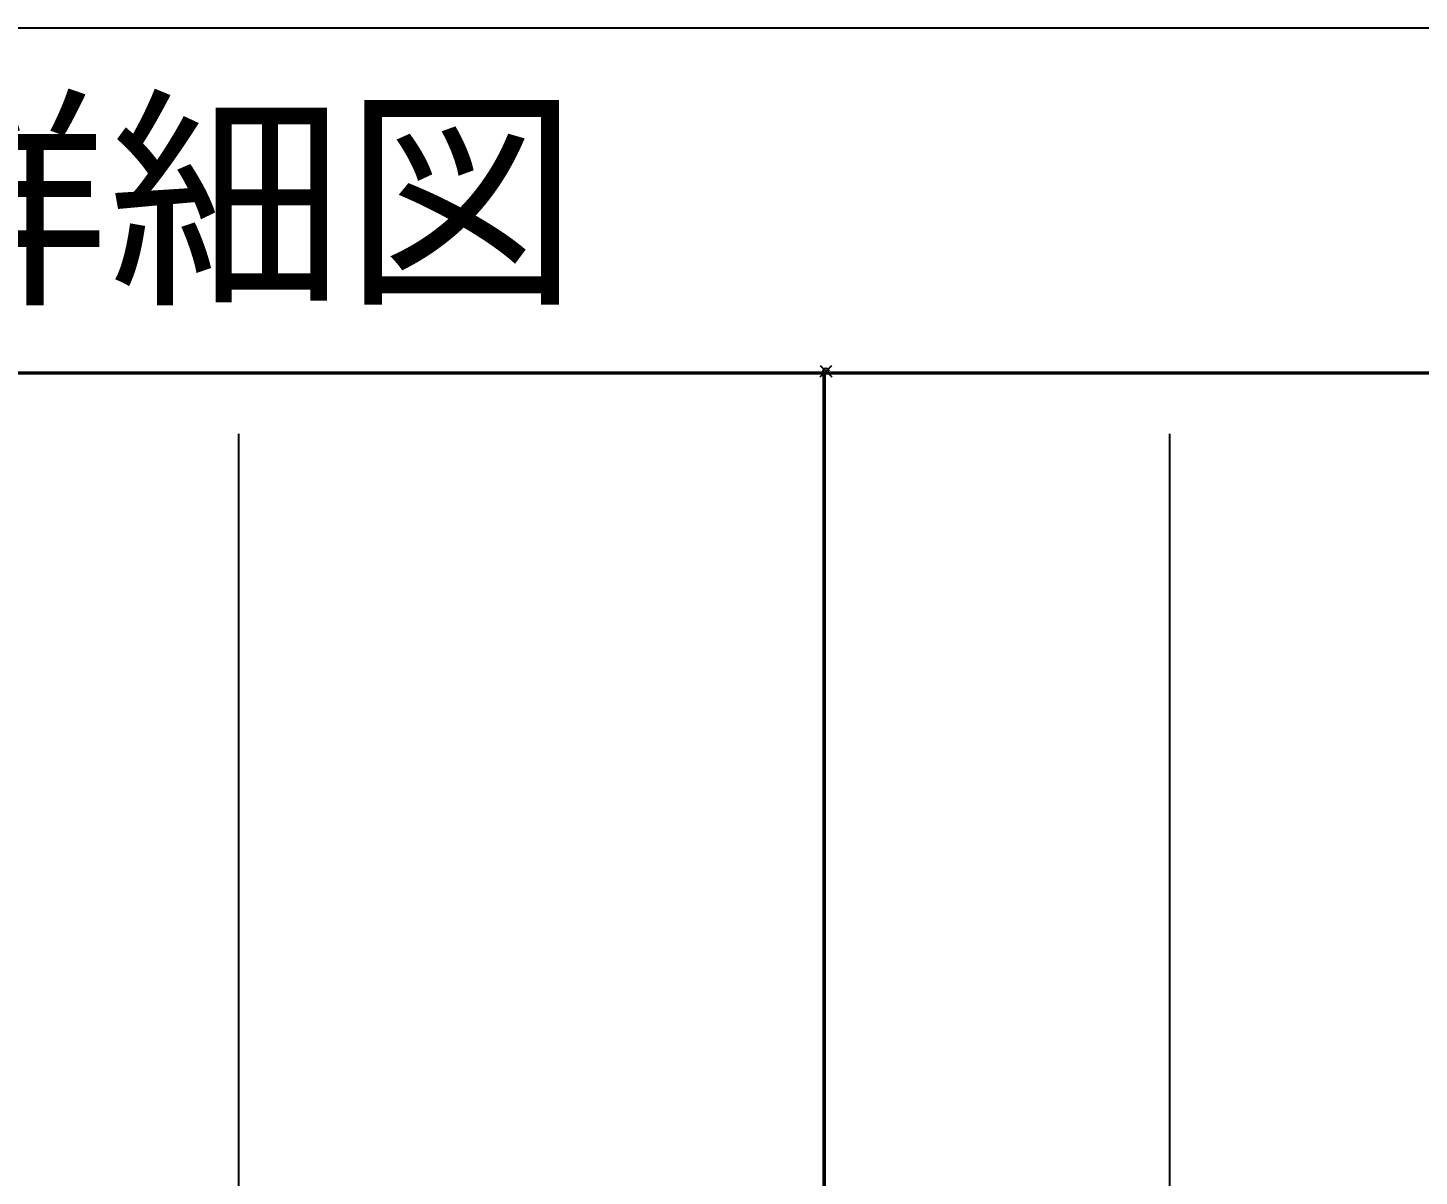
# Model space of a CAD drawing. Extents: x 21 to 47673, y 9 to 26406.
# Drawn here: x 16877 to 18086, y 19875 to 20874 of the extents above; entities that cross this region are included whole.
import ezdxf

# ---------------------------------------------------------------- set-up
doc = ezdxf.new("R2010")
doc.units = 0
doc.header["$LTSCALE"] = 10
doc.header["$PDMODE"] = 35
doc.header["$PDSIZE"] = 5
for name, color, linetype in [('_図面枠', 7, 'Continuous'), ('_基準', 1, 'Continuous'), ('_文字', 3, 'Continuous')]:
    doc.layers.add(name, color=color, linetype=linetype)
doc.styles.add('OKAMURA-G', font='MS Gothic.ttf', dxfattribs={"width": 0.7})

# ---------------------------------------------------------------- blocks, each defined once
blk = doc.blocks.new('WAKU')
at = {"layer": '_図面枠', "color": 7, "const_width": 1}
blk.add_lwpolyline([(803, 565), (0, 565), (0, 0), (803, 0)], close=True, dxfattribs=at)
at = {"layer": '_図面枠'}
blk.add_point((803.5, 565.5), dxfattribs=at)
blk = doc.blocks.new('*U1217')
at = {"layer": '_基準'}
blk.add_line((0, 1347), (0, -40), dxfattribs=at)
blk = doc.blocks.new('*U1247')
at = {"layer": '_基準'}
blk.add_line((0, 1347), (0, -40), dxfattribs=at)

msp = doc.modelspace()

# ---------------------------------------------------------------- linework, layer by layer
at = {"layer": '_文字'}
msp.add_lwpolyline([(15160.0929, 20873.5703), (22387.0929, 20873.5703), (22387.0929, 20573.5703), (15160.0929, 20573.5703)], close=True, dxfattribs=at)

# ---------------------------------------------------------------- block references
for name, p in [('*U1217', (17060.0929, 19173.5703)), ('*U1247', (17869.0929, 19173.5703))]:
    msp.add_blockref(name, p)
at = {"layer": '_図面枠', "xscale": 3, "yscale": 3, "zscale": 3}
for p in [(15160.0929, 18878.5703), (17569.0929, 18878.5703)]:
    msp.add_blockref('WAKU', p, dxfattribs=at)

# ---------------------------------------------------------------- texts
at = {"layer": '_文字', "style": 'OKAMURA-G'}
msp.add_text('各パネル縦断面詳細図', height=150, dxfattribs=at).set_placement((15310.0929, 20648.5703))

doc.saveas('drawing.dxf')
